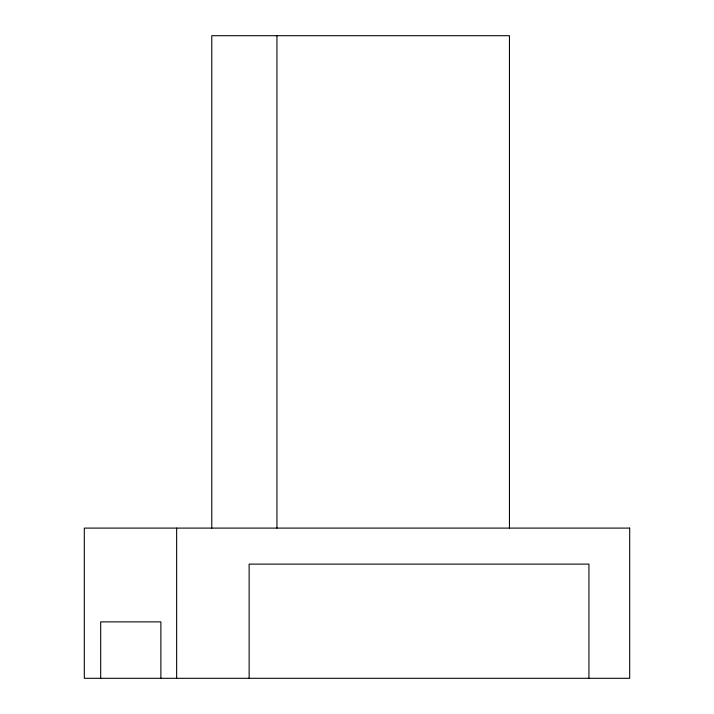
<?xml version="1.0" encoding="UTF-8"?>
<svg xmlns="http://www.w3.org/2000/svg" width="714" height="714" viewBox="0 0 714 714"><rect width="100%" height="100%" fill="white"/><g stroke="black" fill="none" stroke-linecap="round" stroke-linejoin="round"><path stroke-width="1.07" d="M588.943 678.3L588.943 564.114L249.132 564.114L249.132 678.3M509.448 528.101L509.448 35.7L211.772 35.7L211.772 528.101M276.943 35.7L276.943 528.101M176.644 528.101L176.644 678.3M160.891 678.3L160.891 621.876L100.692 621.876L100.692 678.3M629.686 528.101L84.314 528.101L84.314 678.3L629.686 678.3L629.686 528.101"/></g></svg>
